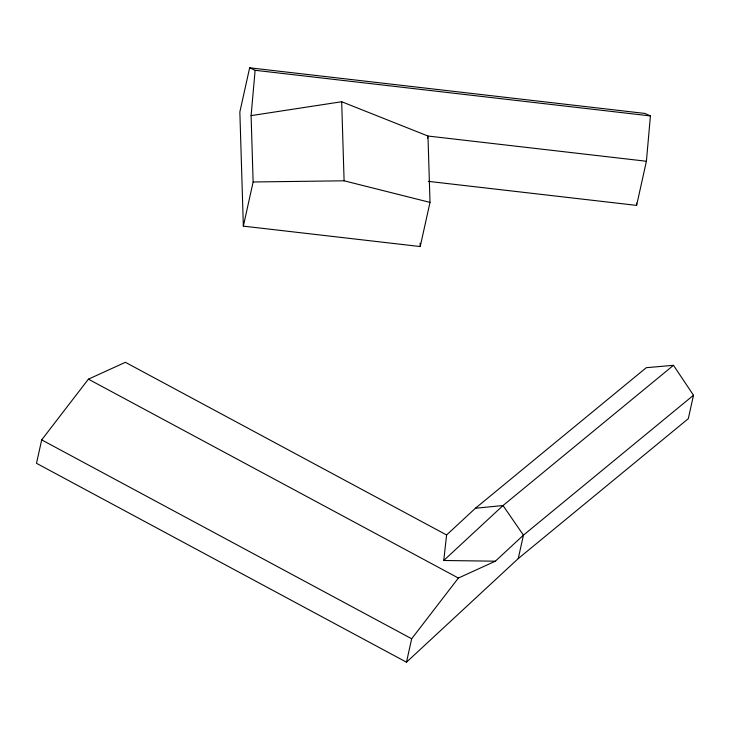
<?xml version="1.0" encoding="UTF-8"?>
<svg xmlns="http://www.w3.org/2000/svg" width="730" height="730" viewBox="0 0 730 730"><rect width="100%" height="100%" fill="white"/><g stroke="black" fill="none" stroke-linecap="round" stroke-linejoin="round"><path stroke-width="1.09" d="M251.102 115.623L255.126 70.299L249.642 67.808L239.851 111.964L243.345 226.136L420.215 246.548L430.007 202.393L427.981 136.036L341.676 101.735L251.102 115.623L253.127 181.98L243.345 226.136M428.373 181.359L636.615 205.395L646.406 161.248L650.421 115.924L644.946 113.433L249.642 67.808M693.5 395.249L523.437 535.154L495.369 561.188L443.749 560.494L446.605 534.971L475.422 508.244L646.26 367.701L673.48 365.31L693.5 395.249L688.308 418.673L518.245 558.587L406.482 662.192L36.5 463.313L41.692 439.889L88.403 379.162L125.377 362.308L446.605 534.971M427.488 138.244L427.981 136.036L646.406 161.248M406.482 662.192L411.674 638.759L458.385 578.041L495.369 561.188M518.245 558.587L523.437 535.154L503.025 505.534L475.422 508.244M443.749 560.494L503.025 505.534L673.48 365.31M253.127 181.98L344.095 180.803L430.007 202.393M255.126 70.299L650.421 115.924M88.403 379.162L458.385 578.041M41.692 439.889L411.674 638.759M636.551 203.123L636.615 205.395M420.115 243.172L420.215 246.548M341.676 101.735L344.095 180.803"/></g></svg>
